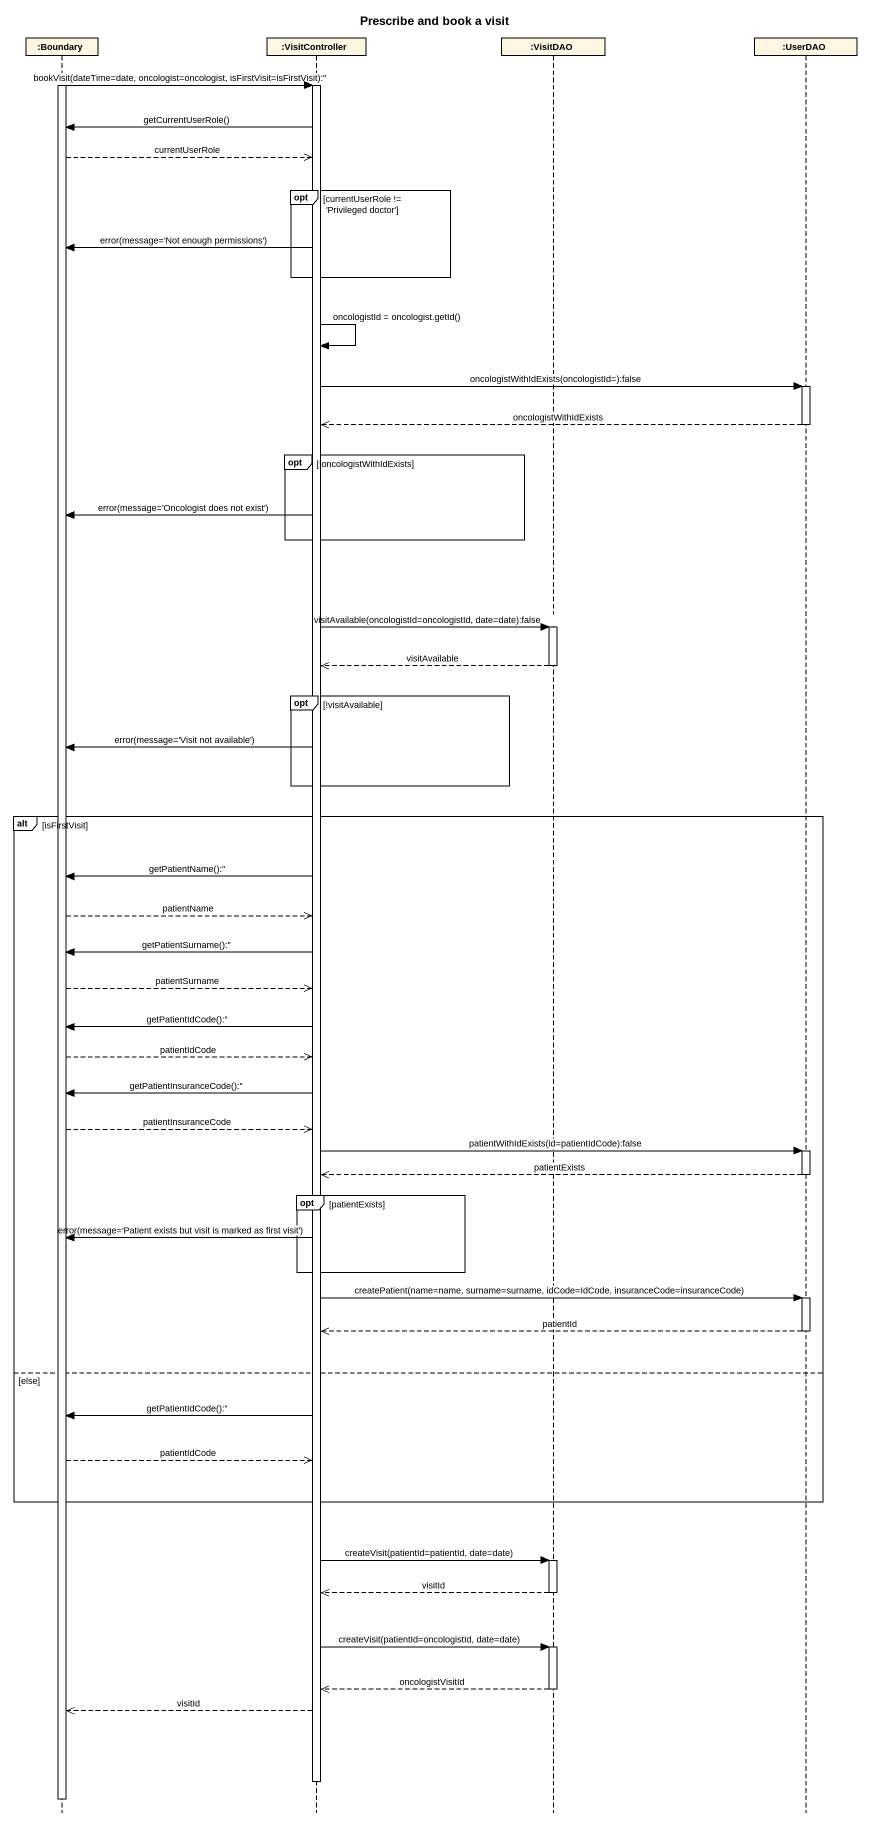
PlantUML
@startuml
title Prescribe and book a visit
hide footbox
participant ":Boundary" as Boundary_
participant ":VisitController" as VisitController
participant ":VisitDAO" as VisitDAO
participant ":UserDAO" as UserDAO

activate Boundary_
Boundary_ -> VisitController : bookVisit(dateTime=date, oncologist=oncologist, isFirstVisit=isFirstVisit):''
activate VisitController
VisitController -> Boundary_ : getCurrentUserRole()
Boundary_ -->> VisitController : currentUserRole
opt currentUserRole != 'Privileged doctor'
  VisitController -> Boundary_ : error(message='Not enough permissions')
end
VisitController -> VisitController : oncologistId = oncologist.getId()
VisitController -> UserDAO : oncologistWithIdExists(oncologistId=):false
activate UserDAO
UserDAO -->> VisitController : oncologistWithIdExists
deactivate UserDAO
opt !oncologistWithIdExists
  VisitController -> Boundary_ : error(message='Oncologist does not exist')
end
VisitController -> VisitDAO : visitAvailable(oncologistId=oncologistId, date=date):false
activate VisitDAO
VisitDAO -->> VisitController : visitAvailable
deactivate VisitDAO
opt !visitAvailable
  VisitController -> Boundary_ : error(message='Visit not available')
end
alt isFirstVisit
  VisitController -> Boundary_ : getPatientName():''
  Boundary_ -->> VisitController : patientName
  VisitController -> Boundary_ : getPatientSurname():''
  Boundary_ -->> VisitController : patientSurname
  VisitController -> Boundary_ : getPatientIdCode():''
  Boundary_ -->> VisitController : patientIdCode
  VisitController -> Boundary_ : getPatientInsuranceCode():''
  Boundary_ -->> VisitController : patientInsuranceCode
  VisitController -> UserDAO : patientWithIdExists(id=patientIdCode):false
  activate UserDAO
  UserDAO -->> VisitController : patientExists
  deactivate UserDAO
  opt patientExists
    VisitController -> Boundary_ : error(message='Patient exists but visit is marked as first visit')
  end
  VisitController -> UserDAO : createPatient(name=name, surname=surname, idCode=IdCode, insuranceCode=insuranceCode)
  activate UserDAO
  UserDAO -->> VisitController : patientId
  deactivate UserDAO
else else
  VisitController -> Boundary_ : getPatientIdCode():''
  Boundary_ -->> VisitController : patientIdCode
end
VisitController -> VisitDAO : createVisit(patientId=patientId, date=date)
activate VisitDAO
VisitDAO -->> VisitController : visitId
deactivate VisitDAO
VisitController -> VisitDAO : createVisit(patientId=oncologistId, date=date)
activate VisitDAO
VisitDAO -->> VisitController : oncologistVisitId
deactivate VisitDAO
VisitController -->> Boundary_ : visitId
deactivate VisitController
deactivate Boundary_
@enduml
